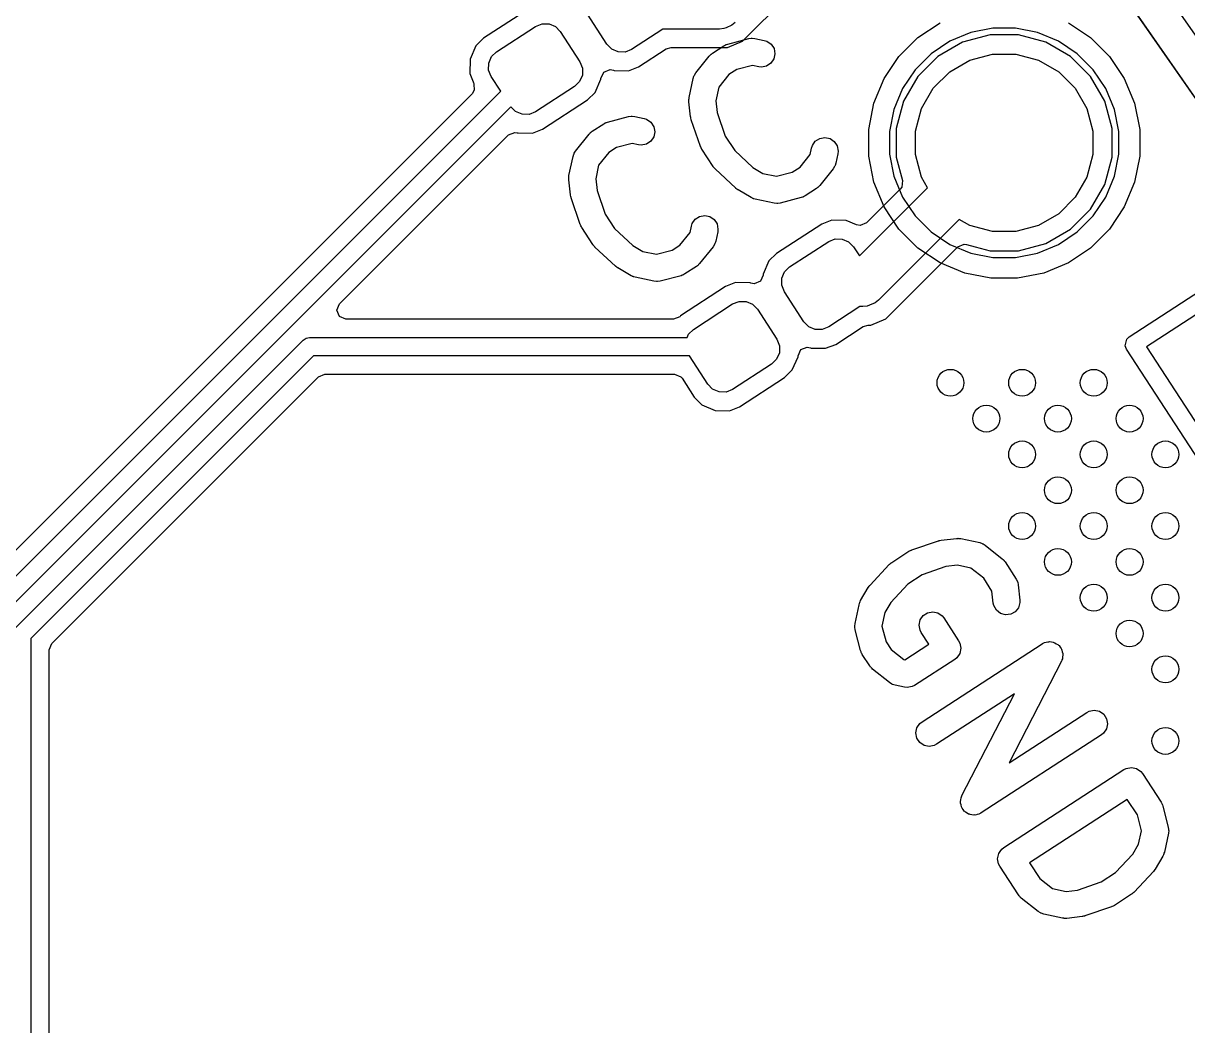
# Model space of a CAD drawing. Extents: x 94.3 to 177.3, y -118.1 to -62.3.
# Drawn here: x 151.62 to 158.12, y -80.39 to -74.79 of the extents above; entities that cross this region are included whole.
import ezdxf

# ---------------------------------------------------------------- set-up
doc = ezdxf.new("R2010")
doc.units = 0
doc.layers.add('BLACK', color=7, linetype='CONTINUOUS')

msp = doc.modelspace()

# ---------------------------------------------------------------- linework, layer by layer
at = {"layer": 'BLACK', "linetype": 'CONTINUOUS'}
for p, q in [((149.582148, -62.492976), (162.542148, -81.162976)), ((162.377852, -81.277024), (149.422749, -62.614078)), ((156.415983, -72.689314), (158.774891, -76.087524)), ((155.638868, -74.892865), (155.971391, -74.560341)), ((154.444253, -74.713203), (154.192743, -74.876535)), ((154.88157, -74.909134), (154.772642, -74.7414)), ((154.265295, -74.951637), (154.483349, -74.810031)), ((154.483349, -74.810031), (154.519589, -74.795573)), ((154.519589, -74.795573), (154.558605, -74.796083)), ((154.558605, -74.796083), (154.594454, -74.811486)), ((154.594454, -74.811486), (154.62168, -74.839434)), ((155.194733, -74.825), (155.019901, -74.938537)), ((155.51, -74.825), (155.194733, -74.825)), ((155.534386, -74.822598), (155.51, -74.825)), ((155.534387, -74.822598), (155.534386, -74.822598)), ((155.547584, -74.817131), (155.534387, -74.822598)), ((155.579446, -74.803934), (155.547584, -74.817131)), ((155.579451, -74.803928), (155.579446, -74.803934)), ((155.598388, -74.788388), (155.579451, -74.803928)), ((156.617861, -74.872512), (156.741738, -74.78974)), ((157.036965, -74.82), (156.913319, -74.844595)), ((157.163035, -74.82), (157.036965, -74.82)), ((157.286681, -74.844595), (157.163035, -74.82)), ((157.458262, -74.78974), (157.582139, -74.872512)), ((154.192743, -74.876535), (154.149602, -74.91856)), ((154.62168, -74.839434), (154.730608, -75.007168)), ((155.555253, -74.9275), (155.638868, -74.892865)), ((155.556898, -74.908637), (155.673494, -74.878342)), ((155.673494, -74.878342), (155.688018, -74.876057)), ((155.688018, -74.876057), (155.690686, -74.876429)), ((155.690686, -74.876429), (155.693336, -74.875938)), ((155.693336, -74.875938), (155.707948, -74.877571)), ((155.707948, -74.877571), (155.760645, -74.888772)), ((155.760645, -74.888772), (155.774658, -74.893223)), ((155.774658, -74.893223), (155.798774, -74.909799)), ((156.512512, -74.977861), (156.617861, -74.872512)), ((156.796846, -74.892839), (156.692024, -74.962879)), ((156.913319, -74.844595), (156.796846, -74.892839)), ((157.020677, -74.8575), (156.867442, -74.898559)), ((157.020679, -74.8575), (157.020677, -74.8575)), ((157.179321, -74.8575), (157.020679, -74.8575)), ((157.179322, -74.8575), (157.179321, -74.8575)), ((157.332557, -74.898559), (157.179322, -74.8575)), ((157.403154, -74.892839), (157.286681, -74.844595)), ((157.507976, -74.962879), (157.403154, -74.892839)), ((157.582139, -74.872512), (157.687488, -74.977861)), ((154.149602, -74.91856), (154.117804, -74.992575)), ((154.237347, -74.978863), (154.265295, -74.951637)), ((154.908796, -74.937082), (154.88157, -74.909134)), ((154.944645, -74.952485), (154.908796, -74.937082)), ((154.983661, -74.952995), (154.944645, -74.952485)), ((155.019901, -74.938537), (154.983661, -74.952995)), ((155.059, -75.035363), (155.212672, -74.935567)), ((155.212672, -74.935567), (155.239904, -74.9275)), ((155.239904, -74.9275), (155.555251, -74.9275)), ((155.471012, -74.959822), (155.534912, -74.918326)), ((155.534912, -74.918326), (155.54152, -74.914904)), ((155.54152, -74.914904), (155.543099, -74.913712)), ((155.543099, -74.913712), (155.545599, -74.912792)), ((155.545599, -74.912792), (155.547968, -74.911566)), ((155.547968, -74.911566), (155.549915, -74.911205)), ((155.549915, -74.911205), (155.556898, -74.908637)), ((155.555251, -74.9275), (155.555253, -74.9275)), ((155.798774, -74.909799), (155.814712, -74.934341)), ((155.814712, -74.934341), (155.820045, -74.963114)), ((156.867442, -74.898559), (156.730058, -74.977877)), ((157.469941, -74.977877), (157.332557, -74.898559)), ((154.117804, -74.992577), (154.116749, -75.073129)), ((154.117804, -74.992575), (154.117804, -74.992577)), ((154.221434, -75.053728), (154.221944, -75.014713)), ((154.221944, -75.014713), (154.237347, -74.978863)), ((154.730608, -75.007168), (154.745066, -75.043408)), ((155.378117, -75.070162), (155.453217, -74.975968)), ((155.453217, -74.975968), (155.458404, -74.970631)), ((155.458404, -74.970631), (155.459526, -74.969)), ((155.459526, -74.969), (155.461607, -74.967336)), ((155.461607, -74.967336), (155.463466, -74.965425)), ((155.463466, -74.965425), (155.465198, -74.964467)), ((155.465198, -74.964467), (155.471012, -74.959822)), ((155.797386, -75.015856), (155.772844, -75.031793)), ((155.813961, -74.991739), (155.797386, -75.015856)), ((155.820045, -74.963114), (155.813961, -74.991739)), ((156.42974, -75.101738), (156.512512, -74.977861)), ((156.692024, -74.962879), (156.602879, -75.052024)), ((156.730051, -74.977883), (156.617883, -75.090051)), ((156.730058, -74.977877), (156.730051, -74.977883)), ((156.795619, -75.063323), (156.908658, -74.99806)), ((156.908658, -74.99806), (157.034737, -74.964278)), ((157.034737, -74.964278), (157.165263, -74.964278)), ((157.165263, -74.964278), (157.291342, -74.99806)), ((157.291342, -74.99806), (157.404381, -75.063323)), ((157.469948, -74.977883), (157.469941, -74.977877)), ((157.582116, -75.090051), (157.469948, -74.977883)), ((157.597121, -75.052024), (157.507976, -74.962879)), ((157.687488, -74.977861), (157.77026, -75.101738)), ((154.116749, -75.073129), (154.139066, -75.129067)), ((154.235892, -75.089968), (154.221434, -75.053728)), ((154.744556, -75.082423), (154.729153, -75.118273)), ((154.745066, -75.043408), (154.744556, -75.082423)), ((154.848753, -75.100182), (154.863856, -75.065024)), ((154.863856, -75.065024), (154.899398, -75.05084)), ((154.899398, -75.05084), (154.918484, -75.054896)), ((154.918484, -75.054896), (154.922507, -75.056624)), ((154.922507, -75.056624), (154.92251, -75.056625)), ((154.92251, -75.056625), (155.003062, -75.05768)), ((155.003062, -75.05768), (155.059, -75.035363)), ((155.363399, -75.101323), (155.367851, -75.087311)), ((155.367851, -75.087311), (155.369377, -75.085089)), ((155.369377, -75.085089), (155.370123, -75.082501)), ((155.370123, -75.082501), (155.378117, -75.070162)), ((155.562914, -75.078995), (155.506439, -75.149829)), ((155.606398, -75.050756), (155.562914, -75.078995)), ((155.69408, -75.027974), (155.606398, -75.050756)), ((155.729458, -75.035494), (155.69408, -75.027974)), ((155.74407, -75.037127), (155.729458, -75.035494)), ((155.772844, -75.031793), (155.74407, -75.037127)), ((156.602879, -75.052024), (156.532839, -75.156846)), ((156.703323, -75.155619), (156.795619, -75.063323)), ((157.404381, -75.063323), (157.496677, -75.155619)), ((157.667161, -75.156846), (157.597121, -75.052024)), ((154.139977, -75.131349), (154.138617, -75.131891)), ((154.138617, -75.131891), (154.141494, -75.165604)), ((154.139066, -75.129067), (154.139067, -75.129069)), ((154.139067, -75.129069), (154.139977, -75.131349)), ((154.288696, -75.171279), (154.235892, -75.089968)), ((154.701205, -75.145499), (154.483151, -75.287105)), ((154.729153, -75.118273), (154.701205, -75.145499)), ((154.816897, -75.178576), (154.848696, -75.104559)), ((154.848696, -75.104559), (154.848753, -75.100182)), ((155.340997, -75.206719), (155.363399, -75.101323)), ((155.506439, -75.149829), (155.490249, -75.226)), ((156.372725, -75.239384), (156.42974, -75.101738)), ((156.617877, -75.090058), (156.538559, -75.227442)), ((156.617883, -75.090051), (156.617877, -75.090058)), ((157.582122, -75.090058), (157.582116, -75.090051)), ((157.641477, -75.192865), (157.582122, -75.090058)), ((157.77026, -75.101738), (157.827275, -75.239384)), ((154.129196, -75.185821), (151.280039, -78.034978)), ((151.374079, -78.085897), (154.288696, -75.171279)), ((154.141494, -75.165604), (154.129196, -75.185821)), ((154.773757, -75.2206), (154.816897, -75.178576)), ((155.339364, -75.221331), (155.33966, -75.218676)), ((155.339623, -75.216016), (155.34017, -75.214115)), ((155.33966, -75.218676), (155.339623, -75.216016)), ((155.34017, -75.214115), (155.340997, -75.206719)), ((156.532839, -75.156846), (156.484595, -75.273319)), ((156.63806, -75.268658), (156.703323, -75.155619)), ((157.496677, -75.155619), (157.56194, -75.268658)), ((157.661441, -75.227444), (157.641477, -75.192865)), ((157.715405, -75.273319), (157.667161, -75.156846)), ((154.345381, -75.258278), (151.4608, -78.14286)), ((154.372046, -75.28565), (154.345381, -75.258278)), ((154.52225, -75.383931), (154.773757, -75.2206)), ((155.339725, -75.223282), (155.339364, -75.221331)), ((155.339831, -75.230718), (155.339725, -75.223282)), ((155.349378, -75.315365), (155.339831, -75.230718)), ((155.490249, -75.226), (155.49751, -75.290375)), ((156.34366, -75.385507), (156.372725, -75.239384)), ((156.484595, -75.273319), (156.46, -75.396965)), ((156.538559, -75.227442), (156.4975, -75.380677)), ((156.604278, -75.394737), (156.63806, -75.268658)), ((157.56194, -75.268658), (157.595722, -75.394737)), ((157.7025, -75.380679), (157.661441, -75.227444)), ((157.74, -75.396965), (157.715405, -75.273319)), ((157.827275, -75.239384), (157.85634, -75.385507)), ((154.407895, -75.301053), (154.372046, -75.28565)), ((154.446911, -75.301563), (154.407895, -75.301053)), ((154.483151, -75.287105), (154.446911, -75.301563)), ((154.870583, -75.350615), (154.872162, -75.349423)), ((154.872162, -75.349423), (154.874662, -75.348503)), ((154.874662, -75.348503), (154.877029, -75.347278)), ((154.877029, -75.347278), (154.878974, -75.346917)), ((154.878974, -75.346917), (154.885961, -75.344348)), ((154.885961, -75.344348), (155.002558, -75.314053)), ((155.002558, -75.314053), (155.017082, -75.311768)), ((155.017082, -75.311768), (155.019751, -75.31214)), ((155.019751, -75.31214), (155.022402, -75.311649)), ((155.022402, -75.311649), (155.037014, -75.313282)), ((155.037014, -75.313282), (155.08971, -75.324484)), ((155.08971, -75.324484), (155.103723, -75.328936)), ((155.103723, -75.328936), (155.127839, -75.345512)), ((155.127839, -75.345512), (155.143777, -75.370054)), ((155.349616, -75.316481), (155.349378, -75.315365)), ((155.349583, -75.317025), (155.349616, -75.316481)), ((155.351088, -75.323371), (155.349583, -75.317025)), ((155.352449, -75.329743), (155.351088, -75.323371)), ((155.352711, -75.330218), (155.352449, -75.329743)), ((155.352976, -75.331332), (155.352711, -75.330218)), ((155.404019, -75.479878), (155.352976, -75.331332)), ((155.49751, -75.290375), (155.542876, -75.4224)), ((154.332186, -75.416429), (154.36754, -75.401785)), ((154.36754, -75.401785), (154.380865, -75.404525)), ((154.380865, -75.404525), (154.380941, -75.404169)), ((154.380941, -75.404169), (154.385757, -75.405192)), ((154.385757, -75.405192), (154.38576, -75.405193)), ((154.38576, -75.405193), (154.466312, -75.406248)), ((154.466312, -75.406248), (154.52225, -75.383931)), ((154.707181, -75.505874), (154.782281, -75.41168)), ((154.782281, -75.41168), (154.787467, -75.406344)), ((154.787467, -75.406344), (154.788589, -75.404713)), ((154.788589, -75.404713), (154.79067, -75.403049)), ((154.79067, -75.403049), (154.79253, -75.401137)), ((154.79253, -75.401137), (154.794263, -75.400178)), ((154.794263, -75.400178), (154.800075, -75.395535)), ((154.800075, -75.395535), (154.863973, -75.354038)), ((154.863973, -75.354038), (154.870583, -75.350615)), ((155.149109, -75.398828), (155.143024, -75.427452)), ((155.143777, -75.370054), (155.149109, -75.398828)), ((156.34366, -75.396965), (156.34366, -75.385507)), ((156.34366, -75.534493), (156.34366, -75.396965)), ((156.46, -75.396965), (156.46, -75.523035)), ((156.4975, -75.380677), (156.4975, -75.539322)), ((156.604278, -75.525263), (156.604278, -75.394737)), ((157.595722, -75.394737), (157.595722, -75.525263)), ((157.7025, -75.539321), (157.7025, -75.380679)), ((157.74, -75.523035), (157.74, -75.396965)), ((157.85634, -75.385507), (157.85634, -75.534493)), ((153.554609, -76.194008), (154.332186, -75.416429)), ((155.023142, -75.463685), (154.935463, -75.486467)), ((155.058521, -75.471206), (155.023142, -75.463685)), ((155.073133, -75.472839), (155.058521, -75.471206)), ((155.101906, -75.467506), (155.073133, -75.472839)), ((155.126449, -75.451569), (155.101906, -75.467506)), ((155.143024, -75.427452), (155.126449, -75.451569)), ((155.542876, -75.4224), (155.595063, -75.502761)), ((156.02441, -75.489679), (156.028861, -75.475667)), ((156.028861, -75.475667), (156.045437, -75.45155)), ((156.045437, -75.45155), (156.069978, -75.435612)), ((156.069978, -75.435612), (156.098752, -75.430279)), ((156.098752, -75.430279), (156.127377, -75.436363)), ((156.127377, -75.436363), (156.151493, -75.452938)), ((156.151493, -75.452938), (156.167431, -75.47748)), ((156.167431, -75.47748), (156.172765, -75.506253)), ((154.67006, -75.64243), (154.692463, -75.537035)), ((154.692463, -75.537035), (154.696915, -75.523022)), ((154.696915, -75.523022), (154.698441, -75.5208)), ((154.698441, -75.5208), (154.699187, -75.518213)), ((154.699187, -75.518213), (154.707181, -75.505874)), ((154.891979, -75.514706), (154.835503, -75.585541)), ((154.935463, -75.486467), (154.891979, -75.514706)), ((155.405085, -75.482208), (155.404019, -75.479878)), ((155.405287, -75.483296), (155.405085, -75.482208)), ((155.407829, -75.488206), (155.405287, -75.483296)), ((155.410136, -75.493247), (155.407829, -75.488206)), ((155.410869, -75.494077), (155.410136, -75.493247)), ((155.412048, -75.496353), (155.410869, -75.494077)), ((155.474291, -75.5922), (155.412048, -75.496353)), ((155.595063, -75.502761), (155.697225, -75.597908)), ((155.960414, -75.595892), (156.01689, -75.525057)), ((156.01689, -75.525057), (156.02441, -75.489679)), ((156.171132, -75.520865), (156.159931, -75.573563)), ((156.172765, -75.506253), (156.171132, -75.520865)), ((156.372725, -75.680616), (156.34366, -75.534493)), ((156.46, -75.523035), (156.484595, -75.646681)), ((156.4975, -75.539322), (156.532598, -75.670311)), ((156.63806, -75.651342), (156.604278, -75.525263)), ((157.595722, -75.525263), (157.56194, -75.651342)), ((157.661441, -75.692556), (157.7025, -75.539321)), ((157.715405, -75.646681), (157.74, -75.523035)), ((157.85634, -75.534493), (157.827275, -75.680616)), ((154.835503, -75.585541), (154.819312, -75.661713)), ((155.475893, -75.594205), (155.474291, -75.5922)), ((155.476352, -75.59521), (155.475893, -75.594205)), ((155.480009, -75.599357), (155.476352, -75.59521)), ((155.483469, -75.603687), (155.480009, -75.599357)), ((155.48438, -75.604313), (155.483469, -75.603687)), ((155.486077, -75.606237), (155.48438, -75.604313)), ((155.601019, -75.713286), (155.486077, -75.606237)), ((155.697225, -75.597908), (155.753077, -75.630722)), ((155.916929, -75.62413), (155.960414, -75.595892)), ((156.145213, -75.604725), (156.070113, -75.698919)), ((156.153208, -75.592386), (156.145213, -75.604725)), ((156.153953, -75.589797), (156.153208, -75.592386)), ((156.15548, -75.587576), (156.153953, -75.589797)), ((156.159931, -75.573563), (156.15548, -75.587576)), ((154.668427, -75.657042), (154.668723, -75.654387)), ((154.668788, -75.658994), (154.668427, -75.657042)), ((154.668686, -75.651728), (154.669233, -75.649827)), ((154.668723, -75.654387), (154.668686, -75.651728)), ((154.668894, -75.66643), (154.668788, -75.658994)), ((154.678441, -75.751076), (154.668894, -75.66643)), ((154.669233, -75.649827), (154.67006, -75.64243)), ((154.819312, -75.661713), (154.826573, -75.726085)), ((155.753077, -75.630722), (155.829249, -75.646912)), ((155.829249, -75.646912), (155.916929, -75.62413)), ((156.484595, -75.646681), (156.532839, -75.763154)), ((156.532598, -75.670311), (156.527603, -75.708252)), ((156.6724, -75.710822), (156.63806, -75.651342)), ((157.56194, -75.651342), (157.496677, -75.764381)), ((157.667161, -75.763154), (157.715405, -75.646681)), ((154.826573, -75.726085), (154.87194, -75.858111)), ((155.601929, -75.71398), (155.601019, -75.713286)), ((155.602256, -75.714413), (155.601929, -75.71398)), ((155.607525, -75.718249), (155.602256, -75.714413)), ((155.612709, -75.722204), (155.607525, -75.718249)), ((155.613217, -75.722393), (155.612709, -75.722204)), ((155.614142, -75.723067), (155.613217, -75.722393)), ((155.687588, -75.766218), (155.614142, -75.723067)), ((156.052318, -75.715064), (155.988419, -75.756561)), ((156.05813, -75.71042), (156.052318, -75.715064)), ((156.059864, -75.709462), (156.05813, -75.71042)), ((156.06172, -75.707552), (156.059864, -75.709462)), ((156.063805, -75.705887), (156.06172, -75.707552)), ((156.064928, -75.704252), (156.063805, -75.705887)), ((156.070113, -75.698919), (156.064928, -75.704252)), ((156.291474, -76.091749), (156.6724, -75.710822)), ((156.519657, -75.718607), (156.330564, -75.9077)), ((156.42974, -75.818262), (156.372725, -75.680616)), ((156.527603, -75.708252), (156.519657, -75.718607)), ((157.58212, -75.829944), (157.661441, -75.692556)), ((157.827275, -75.680616), (157.77026, -75.818262)), ((154.67868, -75.752196), (154.678441, -75.751076)), ((154.678647, -75.752737), (154.67868, -75.752196)), ((154.680147, -75.759064), (154.678647, -75.752737)), ((154.681512, -75.765454), (154.680147, -75.759064)), ((154.681775, -75.765929), (154.681512, -75.765454)), ((154.682039, -75.767043), (154.681775, -75.765929)), ((154.733083, -75.915589), (154.682039, -75.767043)), ((155.694338, -75.769338), (155.687588, -75.766218)), ((155.695974, -75.770463), (155.694338, -75.769338)), ((155.698518, -75.771271), (155.695974, -75.770463)), ((155.700934, -75.772388), (155.698518, -75.771271)), ((155.702894, -75.772661), (155.700934, -75.772388)), ((155.709987, -75.774914), (155.702894, -75.772661)), ((155.815382, -75.797316), (155.709987, -75.774914)), ((155.829994, -75.798949), (155.815382, -75.797316)), ((155.832643, -75.798457), (155.829994, -75.798949)), ((155.835312, -75.79883), (155.832643, -75.798457)), ((155.849836, -75.796545), (155.835312, -75.79883)), ((155.966431, -75.76625), (155.849836, -75.796545)), ((155.973416, -75.763681), (155.966431, -75.76625)), ((155.975362, -75.763321), (155.973416, -75.763681)), ((155.977726, -75.762096), (155.975362, -75.763321)), ((155.980231, -75.761176), (155.977726, -75.762096)), ((155.981812, -75.759981), (155.980231, -75.761176)), ((155.988419, -75.756561), (155.981812, -75.759981)), ((156.532839, -75.763154), (156.602879, -75.867976)), ((157.496677, -75.764381), (157.404381, -75.856677)), ((157.597121, -75.867976), (157.667161, -75.763154)), ((154.87194, -75.858111), (154.924127, -75.938472)), ((155.399044, -75.871323), (155.427818, -75.865991)), ((155.427818, -75.865991), (155.456442, -75.872076)), ((156.512512, -75.942139), (156.42974, -75.818262)), ((156.602879, -75.867976), (156.692024, -75.957121)), ((157.404381, -75.856677), (157.291342, -75.92194)), ((157.469944, -75.94212), (157.58212, -75.829944)), ((157.507976, -75.957121), (157.597121, -75.867976)), ((157.77026, -75.818262), (157.687488, -75.942139)), ((154.734149, -75.917919), (154.733083, -75.915589)), ((154.734351, -75.919007), (154.734149, -75.917919)), ((154.736893, -75.923917), (154.734351, -75.919007)), ((154.7392, -75.928958), (154.736893, -75.923917)), ((154.739933, -75.929788), (154.7392, -75.928958)), ((154.741112, -75.932064), (154.739933, -75.929788)), ((154.803355, -76.027911), (154.741112, -75.932064)), ((155.345953, -75.960769), (155.353474, -75.92539)), ((155.353474, -75.92539), (155.357926, -75.911377)), ((155.357926, -75.911377), (155.374502, -75.887261)), ((155.374502, -75.887261), (155.399044, -75.871323)), ((155.456442, -75.872076), (155.480559, -75.888651)), ((155.480559, -75.888651), (155.496496, -75.913194)), ((155.496496, -75.913194), (155.501829, -75.941967)), ((156.081003, -75.914635), (155.829493, -76.077967)), ((156.136934, -75.892321), (156.081003, -75.914635)), ((156.136938, -75.89232), (156.136934, -75.892321)), ((156.217492, -75.893375), (156.136938, -75.89232)), ((156.275473, -75.918285), (156.217491, -75.893375)), ((156.217491, -75.893375), (156.217492, -75.893375)), ((156.295209, -75.922345), (156.275473, -75.918285)), ((156.330564, -75.9077), (156.295209, -75.922345)), ((156.849177, -75.887599), (156.398388, -76.338388)), ((156.908658, -75.92194), (156.849177, -75.887599)), ((157.034737, -75.955722), (156.908658, -75.92194)), ((157.291342, -75.92194), (157.165263, -75.955722)), ((157.798143, -76.542977), (158.804548, -75.889411)), ((154.924127, -75.938472), (155.026289, -76.033619)), ((155.289478, -76.031603), (155.345953, -75.960769)), ((155.500196, -75.956579), (155.488994, -76.009276)), ((155.501829, -75.941967), (155.500196, -75.956579)), ((156.120099, -76.011463), (156.156339, -75.997005)), ((156.156339, -75.997005), (156.195355, -75.997515)), ((156.195355, -75.997515), (156.231204, -76.012918)), ((156.617861, -76.047488), (156.512512, -75.942139)), ((156.692024, -75.957121), (156.796846, -76.027161)), ((157.165263, -75.955722), (157.034737, -75.955722)), ((157.332556, -76.021441), (157.469944, -75.94212)), ((157.403154, -76.027161), (157.507976, -75.957121)), ((157.687488, -75.942139), (157.582139, -76.047488)), ((154.804957, -76.029916), (154.803355, -76.027911)), ((154.805416, -76.030921), (154.804957, -76.029916)), ((154.809073, -76.035068), (154.805416, -76.030921)), ((154.812533, -76.039398), (154.809073, -76.035068)), ((154.813444, -76.040024), (154.812533, -76.039398)), ((154.815141, -76.041948), (154.813444, -76.040024)), ((154.930083, -76.148997), (154.815141, -76.041948)), ((155.026289, -76.033619), (155.082141, -76.066433)), ((155.158313, -76.082623), (155.245993, -76.059841)), ((155.245993, -76.059841), (155.289478, -76.031603)), ((155.474276, -76.040436), (155.399177, -76.13463)), ((155.482271, -76.028097), (155.474276, -76.040436)), ((155.483016, -76.025507), (155.482271, -76.028097)), ((155.484542, -76.023288), (155.483016, -76.025507)), ((155.488994, -76.009276), (155.484542, -76.023288)), ((155.902045, -76.153069), (156.120099, -76.011463)), ((156.231204, -76.012918), (156.25843, -76.040866)), ((156.25843, -76.040866), (156.291474, -76.091749)), ((156.438868, -76.442865), (156.841391, -76.040341)), ((156.741738, -76.13026), (156.617861, -76.047488)), ((156.796846, -76.027161), (156.913319, -76.075405)), ((156.841391, -76.040341), (156.876745, -76.025697)), ((156.876745, -76.025697), (156.889686, -76.027401)), ((156.889686, -76.027401), (156.937984, -76.040342)), ((156.937984, -76.040342), (157.020679, -76.0625)), ((157.020679, -76.0625), (157.020683, -76.0625)), ((157.020683, -76.0625), (157.179317, -76.0625)), ((157.179317, -76.0625), (157.179321, -76.0625)), ((157.179321, -76.0625), (157.332556, -76.021441)), ((157.286681, -76.075405), (157.403154, -76.027161)), ((157.582139, -76.047488), (157.458262, -76.13026)), ((158.817078, -76.00051), (157.894541, -76.599612)), ((155.082141, -76.066433), (155.158313, -76.082623)), ((155.786352, -76.119992), (155.754554, -76.194008)), ((155.829493, -76.077967), (155.786352, -76.119992)), ((156.913319, -76.075405), (157.036965, -76.1)), ((157.036965, -76.1), (157.163035, -76.1)), ((157.163035, -76.1), (157.286681, -76.075405)), ((153.388704, -76.359913), (153.554609, -76.194008)), ((154.930993, -76.149691), (154.930083, -76.148997)), ((154.93132, -76.150124), (154.930993, -76.149691)), ((154.936589, -76.15396), (154.93132, -76.150124)), ((154.941773, -76.157915), (154.936589, -76.15396)), ((154.942281, -76.158104), (154.941773, -76.157915)), ((154.943206, -76.158778), (154.942281, -76.158104)), ((155.016652, -76.201929), (154.943206, -76.158778)), ((155.317483, -76.192272), (155.310876, -76.195692)), ((155.381382, -76.150775), (155.317483, -76.192272)), ((155.387196, -76.146129), (155.381382, -76.150775)), ((155.388929, -76.145172), (155.387196, -76.146129)), ((155.390784, -76.143263), (155.388929, -76.145172)), ((155.392869, -76.141598), (155.390784, -76.143263)), ((155.393992, -76.139963), (155.392869, -76.141598)), ((155.399177, -76.13463), (155.393992, -76.139963)), ((155.754554, -76.194008), (155.754497, -76.198387)), ((155.858694, -76.216145), (155.874097, -76.180295)), ((155.874097, -76.180295), (155.902045, -76.153069)), ((156.879384, -76.187275), (156.741738, -76.13026)), ((157.025507, -76.21634), (156.879384, -76.187275)), ((157.320616, -76.187275), (157.174493, -76.21634)), ((157.458262, -76.13026), (157.320616, -76.187275)), ((155.023402, -76.205049), (155.016652, -76.201929)), ((155.025038, -76.206174), (155.023402, -76.205049)), ((155.027582, -76.206982), (155.025038, -76.206174)), ((155.029998, -76.208099), (155.027582, -76.206982)), ((155.031958, -76.208372), (155.029998, -76.208099)), ((155.039051, -76.210625), (155.031958, -76.208372)), ((155.144446, -76.233027), (155.039051, -76.210625)), ((155.159058, -76.23466), (155.144446, -76.233027)), ((155.161707, -76.234168), (155.159058, -76.23466)), ((155.164376, -76.234541), (155.161707, -76.234168)), ((155.1789, -76.232256), (155.164376, -76.234541)), ((155.295495, -76.201961), (155.1789, -76.232256)), ((155.30248, -76.199392), (155.295495, -76.201961)), ((155.304426, -76.199032), (155.30248, -76.199392)), ((155.30679, -76.197807), (155.304426, -76.199032)), ((155.309295, -76.196887), (155.30679, -76.197807)), ((155.310876, -76.195692), (155.309295, -76.196887)), ((155.600184, -76.240889), (155.544253, -76.263203)), ((155.600188, -76.240888), (155.600184, -76.240889)), ((155.680742, -76.241943), (155.600188, -76.240888)), ((155.680745, -76.241944), (155.680742, -76.241943)), ((155.684768, -76.243672), (155.680745, -76.241944)), ((155.703845, -76.247727), (155.684768, -76.243672)), ((155.73939, -76.233547), (155.703845, -76.247727)), ((155.754497, -76.198387), (155.73939, -76.233547)), ((155.858184, -76.25516), (155.858694, -76.216145)), ((155.872642, -76.2914), (155.858184, -76.25516)), ((157.174493, -76.21634), (157.025507, -76.21634)), ((155.544253, -76.263203), (155.292743, -76.426535)), ((155.98157, -76.459134), (155.872642, -76.2914)), ((153.374059, -76.395268), (153.388704, -76.359913)), ((155.365295, -76.501637), (155.583349, -76.360031)), ((155.583349, -76.360031), (155.619589, -76.345573)), ((155.619589, -76.345573), (155.658605, -76.346083)), ((155.658605, -76.346083), (155.694454, -76.361486)), ((155.694454, -76.361486), (155.72168, -76.389434)), ((155.72168, -76.389434), (155.830608, -76.557168)), ((156.294733, -76.375), (156.119901, -76.488537)), ((156.31, -76.375), (156.294733, -76.375)), ((156.334386, -76.372598), (156.31, -76.375)), ((156.334387, -76.372598), (156.334386, -76.372598)), ((156.347584, -76.367131), (156.334387, -76.372598)), ((156.379446, -76.353934), (156.347584, -76.367131)), ((156.379451, -76.353928), (156.379446, -76.353934)), ((156.398388, -76.338388), (156.379451, -76.353928)), ((153.388704, -76.430623), (153.374059, -76.395268)), ((153.424059, -76.445268), (153.388704, -76.430623)), ((155.253186, -76.445268), (153.424059, -76.445268)), ((155.288074, -76.431083), (155.253186, -76.445268)), ((155.289871, -76.429333), (155.288074, -76.431083)), ((155.292743, -76.426535), (155.289871, -76.429333)), ((156.355253, -76.4775), (156.438868, -76.442865)), ((155.337347, -76.528863), (155.365295, -76.501637)), ((156.008796, -76.487082), (155.98157, -76.459134)), ((156.044645, -76.502485), (156.008796, -76.487082)), ((156.083661, -76.502995), (156.044645, -76.502485)), ((156.119901, -76.488537), (156.083661, -76.502995)), ((156.159, -76.585363), (156.312672, -76.485567)), ((156.312672, -76.485567), (156.339904, -76.4775)), ((156.339904, -76.4775), (156.355251, -76.4775)), ((156.355251, -76.4775), (156.355253, -76.4775)), ((151.578279, -78.170479), (153.186111, -76.562647)), ((153.186111, -76.562647), (153.202592, -76.551635)), ((153.202592, -76.551635), (153.222032, -76.547768)), ((153.222032, -76.547768), (155.329224, -76.547768)), ((155.329224, -76.547768), (155.337347, -76.528863)), ((155.830608, -76.557168), (155.845066, -76.593408)), ((157.776212, -76.594023), (157.784169, -76.556591)), ((157.784169, -76.556591), (157.798143, -76.542977)), ((153.243074, -76.649368), (151.665, -78.227442)), ((155.341996, -76.649368), (153.243074, -76.649368)), ((155.44482, -76.807702), (155.341996, -76.649368)), ((155.844556, -76.632423), (155.829153, -76.668273)), ((155.845066, -76.593408), (155.844556, -76.632423)), ((155.948753, -76.650182), (155.963856, -76.615024)), ((155.963856, -76.615024), (155.999398, -76.60084)), ((155.999398, -76.60084), (156.018484, -76.604896)), ((156.018484, -76.604896), (156.022507, -76.606624)), ((156.022507, -76.606624), (156.02251, -76.606625)), ((156.02251, -76.606625), (156.103062, -76.60768)), ((156.103062, -76.60768), (156.159, -76.585363)), ((157.783441, -76.612143), (157.776212, -76.594023)), ((159.526286, -79.295888), (157.783441, -76.612143)), ((157.894541, -76.599612), (159.582921, -79.19949)), ((155.801205, -76.695499), (155.583151, -76.837105)), ((155.829153, -76.668273), (155.801205, -76.695499)), ((155.916897, -76.728576), (155.948696, -76.654559)), ((155.948696, -76.654559), (155.948753, -76.650182)), ((151.782145, -78.255254), (153.270886, -76.766513)), ((153.270886, -76.766513), (153.306241, -76.751868)), ((153.306241, -76.751868), (155.259195, -76.751868)), ((155.259195, -76.751868), (155.29455, -76.766513)), ((155.29455, -76.766513), (155.301127, -76.774634)), ((155.301127, -76.774634), (155.369718, -76.880254)), ((155.62225, -76.933931), (155.873757, -76.7706)), ((155.873757, -76.7706), (155.916897, -76.728576)), ((155.472046, -76.83565), (155.44482, -76.807702)), ((155.507895, -76.851053), (155.472046, -76.83565)), ((155.583151, -76.837105), (155.546911, -76.851563)), ((155.369718, -76.880254), (155.411742, -76.923394)), ((155.546911, -76.851563), (155.507895, -76.851053)), ((155.411742, -76.923394), (155.48576, -76.955193)), ((155.48576, -76.955193), (155.566312, -76.956248)), ((155.566312, -76.956248), (155.62225, -76.933931)), ((156.58441, -77.733083), (156.732956, -77.682039)), ((156.732956, -77.682039), (156.734069, -77.681775)), ((156.734069, -77.681775), (156.734545, -77.681512)), ((156.734545, -77.681512), (156.740934, -77.680147)), ((156.740934, -77.680147), (156.747262, -77.678647)), ((156.747262, -77.678647), (156.747802, -77.67868)), ((156.747802, -77.67868), (156.748923, -77.678441)), ((156.748923, -77.678441), (156.83357, -77.668893)), ((156.83357, -77.668893), (156.841007, -77.668788)), ((156.841007, -77.668788), (156.842957, -77.668427)), ((156.842957, -77.668427), (156.845609, -77.668723)), ((156.845609, -77.668723), (156.848271, -77.668686)), ((156.848271, -77.668686), (156.850171, -77.669233)), ((156.850171, -77.669233), (156.857569, -77.67006)), ((156.857569, -77.67006), (156.962964, -77.692463)), ((156.472087, -77.803356), (156.567935, -77.741112)), ((156.567935, -77.741112), (156.570211, -77.739933)), ((156.570211, -77.739933), (156.57104, -77.739201)), ((156.57104, -77.739201), (156.57607, -77.736899)), ((156.57607, -77.736899), (156.580991, -77.734351)), ((156.580991, -77.734351), (156.582079, -77.734149)), ((156.582079, -77.734149), (156.58441, -77.733083)), ((156.962964, -77.692463), (156.976977, -77.696915)), ((156.976977, -77.696915), (156.979198, -77.698441)), ((156.979198, -77.698441), (156.981786, -77.699187)), ((156.981786, -77.699187), (156.994125, -77.707181)), ((156.994125, -77.707181), (157.088319, -77.782281)), ((156.351002, -77.930083), (156.458051, -77.815141)), ((156.458051, -77.815141), (156.459974, -77.813444)), ((156.459974, -77.813444), (156.460601, -77.812533)), ((156.460601, -77.812533), (156.464922, -77.80908)), ((156.464922, -77.80908), (156.469078, -77.805415)), ((156.469078, -77.805415), (156.470085, -77.804955)), ((156.470085, -77.804955), (156.472087, -77.803356)), ((156.838284, -77.819312), (156.773916, -77.826572)), ((156.914457, -77.835503), (156.838284, -77.819312)), ((157.088319, -77.782281), (157.093654, -77.787467)), ((157.093654, -77.787467), (157.095286, -77.788589)), ((157.095286, -77.788589), (157.096948, -77.79067)), ((157.096948, -77.79067), (157.098862, -77.79253)), ((157.098862, -77.79253), (157.099821, -77.794265)), ((157.099821, -77.794265), (157.104464, -77.800076)), ((157.104464, -77.800076), (157.166709, -77.895924)), ((156.641888, -77.87194), (156.561526, -77.924127)), ((156.773916, -77.826572), (156.641888, -77.87194)), ((156.985293, -77.89198), (156.914457, -77.835503)), ((156.29807, -78.016652), (156.341221, -77.943206)), ((156.341221, -77.943206), (156.341893, -77.942282)), ((156.341893, -77.942282), (156.342084, -77.941772)), ((156.342084, -77.941772), (156.346047, -77.936577)), ((156.346047, -77.936577), (156.349875, -77.93132)), ((156.349875, -77.93132), (156.350307, -77.930993)), ((156.350307, -77.930993), (156.351002, -77.930083)), ((156.561526, -77.924127), (156.466379, -78.026289)), ((157.031266, -77.962771), (156.985293, -77.89198)), ((157.166709, -77.895924), (157.17347, -77.90898)), ((157.17347, -77.90898), (157.173961, -77.911629)), ((157.173961, -77.911629), (157.175265, -77.913988)), ((157.175265, -77.913988), (157.178336, -77.928366)), ((157.178336, -77.928366), (157.187884, -78.013014)), ((157.038829, -78.029825), (157.031266, -77.962771)), ((157.187884, -78.013014), (157.188091, -78.027715)), ((156.266972, -78.144446), (156.289374, -78.03905)), ((156.289374, -78.03905), (156.291626, -78.03196)), ((156.291626, -78.03196), (156.2919, -78.029998)), ((156.2919, -78.029998), (156.293019, -78.027576)), ((156.293019, -78.027576), (156.293826, -78.025038)), ((156.293826, -78.025038), (156.294947, -78.023406)), ((156.294947, -78.023406), (156.29807, -78.016652)), ((156.466379, -78.026289), (156.433565, -78.082141)), ((156.671876, -78.084139), (156.70065, -78.078806)), ((156.70065, -78.078806), (156.729273, -78.084891)), ((157.0419, -78.044203), (157.038829, -78.029825)), ((157.056059, -78.069814), (157.0419, -78.044203)), ((157.07894, -78.088056), (157.056059, -78.069814)), ((157.161751, -78.078716), (157.13614, -78.092875)), ((157.179993, -78.055836), (157.161751, -78.078716)), ((157.188091, -78.027715), (157.179993, -78.055836)), ((156.265339, -78.159058), (156.266972, -78.144446)), ((156.433565, -78.082141), (156.417375, -78.158313)), ((156.624674, -78.152818), (156.630759, -78.124195)), ((156.630759, -78.124195), (156.647333, -78.100077)), ((156.647333, -78.100077), (156.671876, -78.084139)), ((156.729273, -78.084891), (156.753391, -78.101465)), ((156.753391, -78.101465), (156.762568, -78.112952)), ((156.762568, -78.112952), (156.845561, -78.24075)), ((157.10706, -78.096155), (157.07894, -78.088056)), ((157.13614, -78.092875), (157.10706, -78.096155)), ((156.26583, -78.161706), (156.265339, -78.159058)), ((156.265458, -78.164376), (156.26583, -78.161706)), ((156.267743, -78.1789), (156.265458, -78.164376)), ((156.298038, -78.295495), (156.267743, -78.1789)), ((156.417375, -78.158313), (156.440157, -78.245993)), ((156.630007, -78.181592), (156.624674, -78.152818)), ((156.636768, -78.194648), (156.630007, -78.181592)), ((156.678913, -78.259545), (156.636768, -78.194648)), ((151.665, -78.227442), (151.665, -83.053158)), ((151.7675, -78.290609), (151.782145, -78.255254)), ((156.440157, -78.245993), (156.468395, -78.289478)), ((156.544222, -78.347014), (156.678913, -78.259545)), ((156.641002, -78.692975), (157.311939, -78.257264)), ((156.845561, -78.24075), (156.852319, -78.253802)), ((156.852319, -78.253802), (156.852322, -78.253806)), ((156.852322, -78.253806), (156.852322, -78.253807)), ((156.852322, -78.253807), (156.857655, -78.28258)), ((157.311939, -78.257264), (157.315298, -78.255524)), ((157.315298, -78.255524), (157.316433, -78.254564)), ((157.316433, -78.254564), (157.318317, -78.25396)), ((157.318317, -78.25396), (157.324995, -78.250503)), ((157.324995, -78.250503), (157.3348, -78.248685)), ((157.3348, -78.248685), (157.344303, -78.245645)), ((157.344303, -78.245645), (157.34907, -78.246041)), ((157.34907, -78.246041), (157.353769, -78.245171)), ((157.353769, -78.245171), (157.363519, -78.247243)), ((157.363519, -78.247243), (157.373466, -78.248071)), ((157.373466, -78.248071), (157.377718, -78.250261)), ((157.377718, -78.250261), (157.382392, -78.251255)), ((157.382392, -78.251255), (157.390605, -78.2569)), ((157.390605, -78.2569), (157.399481, -78.261472)), ((157.399481, -78.261472), (157.402572, -78.265124)), ((157.402572, -78.265124), (157.406509, -78.26783)), ((157.406509, -78.26783), (157.411938, -78.276189)), ((151.7675, -82.9625), (151.7675, -78.290609)), ((156.300606, -78.30248), (156.298038, -78.295495)), ((156.300967, -78.304426), (156.300606, -78.30248)), ((156.302191, -78.30679), (156.300967, -78.304426)), ((156.303112, -78.309295), (156.302191, -78.30679)), ((156.304306, -78.310876), (156.303112, -78.309295)), ((156.307727, -78.317483), (156.304306, -78.310876)), ((156.349224, -78.381382), (156.307727, -78.317483)), ((156.468395, -78.289478), (156.539229, -78.345953)), ((156.83499, -78.335324), (156.823509, -78.344498)), ((156.834996, -78.335321), (156.83499, -78.335324)), ((156.851571, -78.311204), (156.834996, -78.335321)), ((156.857655, -78.28258), (156.851571, -78.311204)), ((157.411938, -78.276189), (157.418387, -78.283809)), ((157.418387, -78.283809), (157.419844, -78.288364)), ((157.419844, -78.288364), (157.422448, -78.292373)), ((157.422448, -78.292373), (157.424264, -78.302175)), ((157.424264, -78.302175), (157.427306, -78.31168)), ((157.425707, -78.330897), (157.42488, -78.340843)), ((157.42778, -78.321146), (157.425707, -78.330897)), ((157.427306, -78.31168), (157.426909, -78.316447)), ((157.426909, -78.316447), (157.42778, -78.321146)), ((156.353869, -78.387196), (156.349224, -78.381382)), ((156.354827, -78.388929), (156.353869, -78.387196)), ((156.356735, -78.390784), (156.354827, -78.388929)), ((156.358401, -78.392869), (156.356735, -78.390784)), ((156.360035, -78.393992), (156.358401, -78.392869)), ((156.365369, -78.399177), (156.360035, -78.393992)), ((156.459563, -78.474276), (156.365369, -78.399177)), ((156.539229, -78.345953), (156.544222, -78.347014)), ((156.823509, -78.344498), (156.599863, -78.489735)), ((157.41946, -78.35451), (157.126835, -78.922551)), ((157.420853, -78.350995), (157.41946, -78.35451)), ((157.421696, -78.34977), (157.420853, -78.350995)), ((157.422107, -78.347834), (157.421696, -78.34977)), ((157.42488, -78.340843), (157.422107, -78.347834)), ((156.471902, -78.482271), (156.459563, -78.474276)), ((156.474491, -78.483016), (156.471902, -78.482271)), ((156.476711, -78.484542), (156.474491, -78.483016)), ((156.490723, -78.488994), (156.476711, -78.484542)), ((156.54342, -78.500196), (156.490723, -78.488994)), ((156.558032, -78.501829), (156.54342, -78.500196)), ((156.558033, -78.501829), (156.558032, -78.501828)), ((156.558032, -78.501828), (156.558032, -78.501829)), ((156.586807, -78.496496), (156.558033, -78.501829)), ((156.599863, -78.489735), (156.586807, -78.496496)), ((157.156779, -78.536879), (156.722698, -78.818775)), ((156.864155, -79.10492), (157.156779, -78.536879)), ((157.126835, -78.922551), (157.560916, -78.640656)), ((157.560916, -78.640656), (157.573972, -78.633895)), ((157.573972, -78.633895), (157.602746, -78.628563)), ((157.602746, -78.628563), (157.631369, -78.634647)), ((157.631369, -78.634647), (157.655486, -78.651222)), ((157.655486, -78.651222), (157.671425, -78.675765)), ((156.606856, -78.754893), (156.612941, -78.726269)), ((156.612941, -78.726269), (156.629516, -78.702152)), ((156.629516, -78.702152), (156.641002, -78.692975)), ((157.676757, -78.704538), (157.670673, -78.733162)), ((157.671425, -78.675765), (157.676757, -78.704538)), ((156.612189, -78.783667), (156.606856, -78.754893)), ((156.628127, -78.808209), (156.612189, -78.783667)), ((157.642612, -78.766457), (156.971676, -79.202167)), ((157.654098, -78.757279), (157.642612, -78.766457)), ((157.670673, -78.733162), (157.654098, -78.757279)), ((156.652244, -78.824784), (156.628127, -78.808209)), ((156.680868, -78.830869), (156.652244, -78.824784)), ((156.709642, -78.825536), (156.680868, -78.830869)), ((156.722698, -78.818775), (156.709642, -78.825536)), ((157.097461, -79.395861), (157.768398, -78.96015)), ((157.768398, -78.96015), (157.781454, -78.953389)), ((157.781454, -78.953389), (157.810228, -78.948056)), ((157.810228, -78.948056), (157.838851, -78.95414)), ((157.838851, -78.95414), (157.862968, -78.970715)), ((157.862968, -78.970715), (157.872146, -78.982202)), ((157.872146, -78.982202), (157.975887, -79.141948)), ((156.857908, -79.128529), (156.858735, -79.118588)), ((156.858735, -79.118588), (156.861508, -79.111594)), ((156.861508, -79.111594), (156.861919, -79.109662)), ((156.861919, -79.109662), (156.862759, -79.108438)), ((156.862759, -79.108438), (156.864155, -79.10492)), ((156.855834, -79.138285), (156.857908, -79.128529)), ((156.856705, -79.142986), (156.855834, -79.138285)), ((156.856309, -79.147751), (156.856705, -79.142986)), ((156.859349, -79.157251), (156.856309, -79.147751)), ((156.861167, -79.167059), (156.859349, -79.157251)), ((156.86377, -79.171068), (156.861167, -79.167059)), ((156.865228, -79.175622), (156.86377, -79.171068)), ((156.87167, -79.183233), (156.865228, -79.175622)), ((156.877105, -79.191602), (156.87167, -79.183233)), ((157.787193, -79.126797), (157.242057, -79.480813)), ((157.843457, -79.213435), (157.787193, -79.126797)), ((157.975887, -79.141948), (157.979309, -79.148557)), ((157.979309, -79.148557), (157.980502, -79.150136)), ((157.980502, -79.150136), (157.98142, -79.152634)), ((157.98142, -79.152634), (157.982648, -79.155004)), ((157.982648, -79.155004), (157.983009, -79.156953)), ((157.983009, -79.156953), (157.985577, -79.163935)), ((157.985577, -79.163935), (158.015872, -79.280532)), ((156.881047, -79.19431), (156.877105, -79.191602)), ((156.884134, -79.197958), (156.881047, -79.19431)), ((156.893001, -79.202526), (156.884134, -79.197958)), ((156.901223, -79.208176), (156.893001, -79.202526)), ((156.905897, -79.209169), (156.901223, -79.208176)), ((156.910149, -79.21136), (156.905897, -79.209169)), ((156.92009, -79.212186), (156.910149, -79.21136)), ((156.929846, -79.214261), (156.92009, -79.212186)), ((156.934547, -79.213389), (156.929846, -79.214261)), ((156.939312, -79.213786), (156.934547, -79.213389)), ((156.948812, -79.210745), (156.939312, -79.213786)), ((156.95862, -79.208928), (156.948812, -79.210745)), ((156.965295, -79.20547), (156.95862, -79.208928)), ((156.967183, -79.204867), (156.965295, -79.20547)), ((156.968319, -79.203905), (156.967183, -79.204867)), ((156.971676, -79.202167), (156.968319, -79.203905)), ((157.866239, -79.301117), (157.843457, -79.213435)), ((157.850048, -79.37729), (157.866239, -79.301117)), ((158.016643, -79.314986), (157.99424, -79.420382)), ((158.015872, -79.280532), (158.018157, -79.295056)), ((158.018276, -79.300375), (158.016643, -79.314986)), ((158.018157, -79.295056), (158.017784, -79.297725)), ((158.017784, -79.297725), (158.018276, -79.300375)), ((157.817235, -79.433141), (157.850048, -79.37729)), ((157.063315, -79.457779), (157.0694, -79.429156)), ((157.0694, -79.429155), (157.077484, -79.417392)), ((157.0694, -79.429156), (157.0694, -79.429155)), ((157.077484, -79.417392), (157.085974, -79.405038)), ((157.085974, -79.405038), (157.085979, -79.405034)), ((157.085979, -79.405034), (157.097461, -79.395861)), ((157.722087, -79.535303), (157.817235, -79.433141)), ((157.985545, -79.44278), (157.942394, -79.516225)), ((157.988668, -79.436023), (157.985545, -79.44278)), ((157.989788, -79.434394), (157.988668, -79.436023)), ((157.990594, -79.431856), (157.989788, -79.434394)), ((157.991714, -79.429434), (157.990594, -79.431856)), ((157.991987, -79.427471), (157.991714, -79.429434)), ((157.99424, -79.420382), (157.991987, -79.427471)), ((157.068648, -79.486553), (157.063315, -79.457779)), ((157.075409, -79.499609), (157.068648, -79.486553)), ((157.17915, -79.659356), (157.075409, -79.499609)), ((157.242057, -79.480813), (157.298322, -79.567453)), ((157.298322, -79.567453), (157.369155, -79.623927)), ((157.641726, -79.587491), (157.722087, -79.535303)), ((157.932613, -79.529349), (157.825563, -79.64429)), ((157.933309, -79.528436), (157.932613, -79.529349)), ((157.93374, -79.528111), (157.933309, -79.528436)), ((157.937572, -79.522847), (157.93374, -79.528111)), ((157.94153, -79.517659), (157.937572, -79.522847)), ((157.941719, -79.517151), (157.94153, -79.517659)), ((157.942394, -79.516225), (157.941719, -79.517151)), ((157.369155, -79.623927), (157.445328, -79.640118)), ((157.445328, -79.640118), (157.509701, -79.632857)), ((157.509701, -79.632857), (157.641726, -79.587491)), ((157.183794, -79.665168), (157.17915, -79.659356)), ((157.184753, -79.666903), (157.183794, -79.665168)), ((157.186665, -79.668761), (157.184753, -79.666903)), ((157.188328, -79.670843), (157.186665, -79.668761)), ((157.189959, -79.671964), (157.188328, -79.670843)), ((157.195295, -79.677151), (157.189959, -79.671964)), ((157.289489, -79.75225), (157.195295, -79.677151)), ((157.811527, -79.656075), (157.715679, -79.71832)), ((157.813528, -79.654476), (157.811527, -79.656075)), ((157.814536, -79.654016), (157.813528, -79.654476)), ((157.818693, -79.650349), (157.814536, -79.654016)), ((157.823014, -79.646897), (157.818693, -79.650349)), ((157.82364, -79.645986), (157.823014, -79.646897)), ((157.825563, -79.64429), (157.82364, -79.645986)), ((157.301828, -79.760245), (157.289489, -79.75225)), ((157.304419, -79.760991), (157.301828, -79.760245)), ((157.306638, -79.762516), (157.304419, -79.760991)), ((157.32065, -79.766968), (157.306638, -79.762516)), ((157.426046, -79.789371), (157.32065, -79.766968)), ((157.699204, -79.726349), (157.550659, -79.777392)), ((157.701534, -79.725282), (157.699204, -79.726349)), ((157.702623, -79.725081), (157.701534, -79.725282)), ((157.707538, -79.722535), (157.702623, -79.725081)), ((157.712573, -79.720232), (157.707538, -79.722535)), ((157.713402, -79.719498), (157.712573, -79.720232)), ((157.715679, -79.71832), (157.713402, -79.719498)), ((157.433442, -79.790197), (157.426046, -79.789371)), ((157.435343, -79.790745), (157.433442, -79.790197)), ((157.438002, -79.790707), (157.435343, -79.790745)), ((157.440657, -79.791004), (157.438002, -79.790707)), ((157.442609, -79.790642), (157.440657, -79.791004)), ((157.450045, -79.790537), (157.442609, -79.790642)), ((157.534692, -79.78099), (157.450045, -79.790537)), ((157.535809, -79.780751), (157.534692, -79.78099)), ((157.536353, -79.780785), (157.535809, -79.780751)), ((157.542703, -79.779278), (157.536353, -79.780785)), ((157.54907, -79.777919), (157.542703, -79.779278)), ((157.549545, -79.777656), (157.54907, -79.777919)), ((157.550659, -79.777392), (157.549545, -79.777656))]:
    msp.add_line(p, q, dxfattribs=at)
at = {"layer": 'BLACK'}
for centre in [(156.8, -76.8), (157.2, -76.8), (157.6, -76.8), (157, -77), (157.4, -77), (157.8, -77), (157.2, -77.2), (157.6, -77.2), (158, -77.2), (157.4, -77.4), (157.8, -77.4), (157.2, -77.6), (157.6, -77.6), (158, -77.6), (157.4, -77.8), (157.8, -77.8), (157.6, -78), (158, -78), (157.8, -78.2), (158, -78.4), (158, -78.8)]:
    msp.add_circle(centre, 0.075, dxfattribs=at)

doc.saveas('drawing.dxf')
